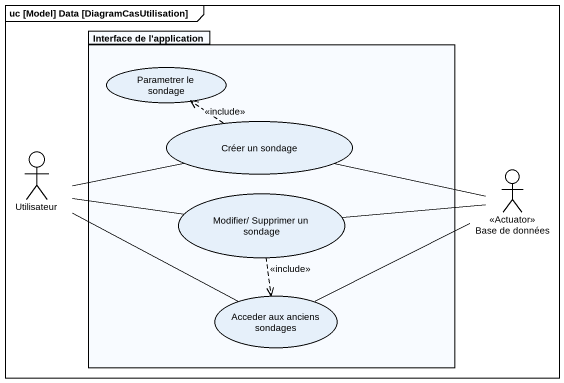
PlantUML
@startuml
mainframe uc [Model] Data [DiagramCasUtilisation]
package "Interface de l'application" as Interface_de_l_application {
  usecase "Parametrer le sondage" as Parametrer_le_sondage
  usecase "Créer un sondage" as Créer_un_sondage
  usecase "Modifier/ Supprimer un sondage" as Modifier_Supprimer_un
  usecase "Acceder aux anciens sondages" as Acceder_aux_anciens_sondages
}
actor Utilisateur
actor "Base de données" as Base_de_données <<Actuator>>
Créer_un_sondage .up.> Parametrer_le_sondage : <<include>>
Utilisateur -right- Créer_un_sondage
Utilisateur -right- Modifier_Supprimer_un
Utilisateur -right- Acceder_aux_anciens_sondages
Base_de_données -left- Créer_un_sondage
Modifier_Supprimer_un -right- Base_de_données
Modifier_Supprimer_un ..> Acceder_aux_anciens_sondages : <<include>>
Acceder_aux_anciens_sondages -right- Base_de_données
@enduml
